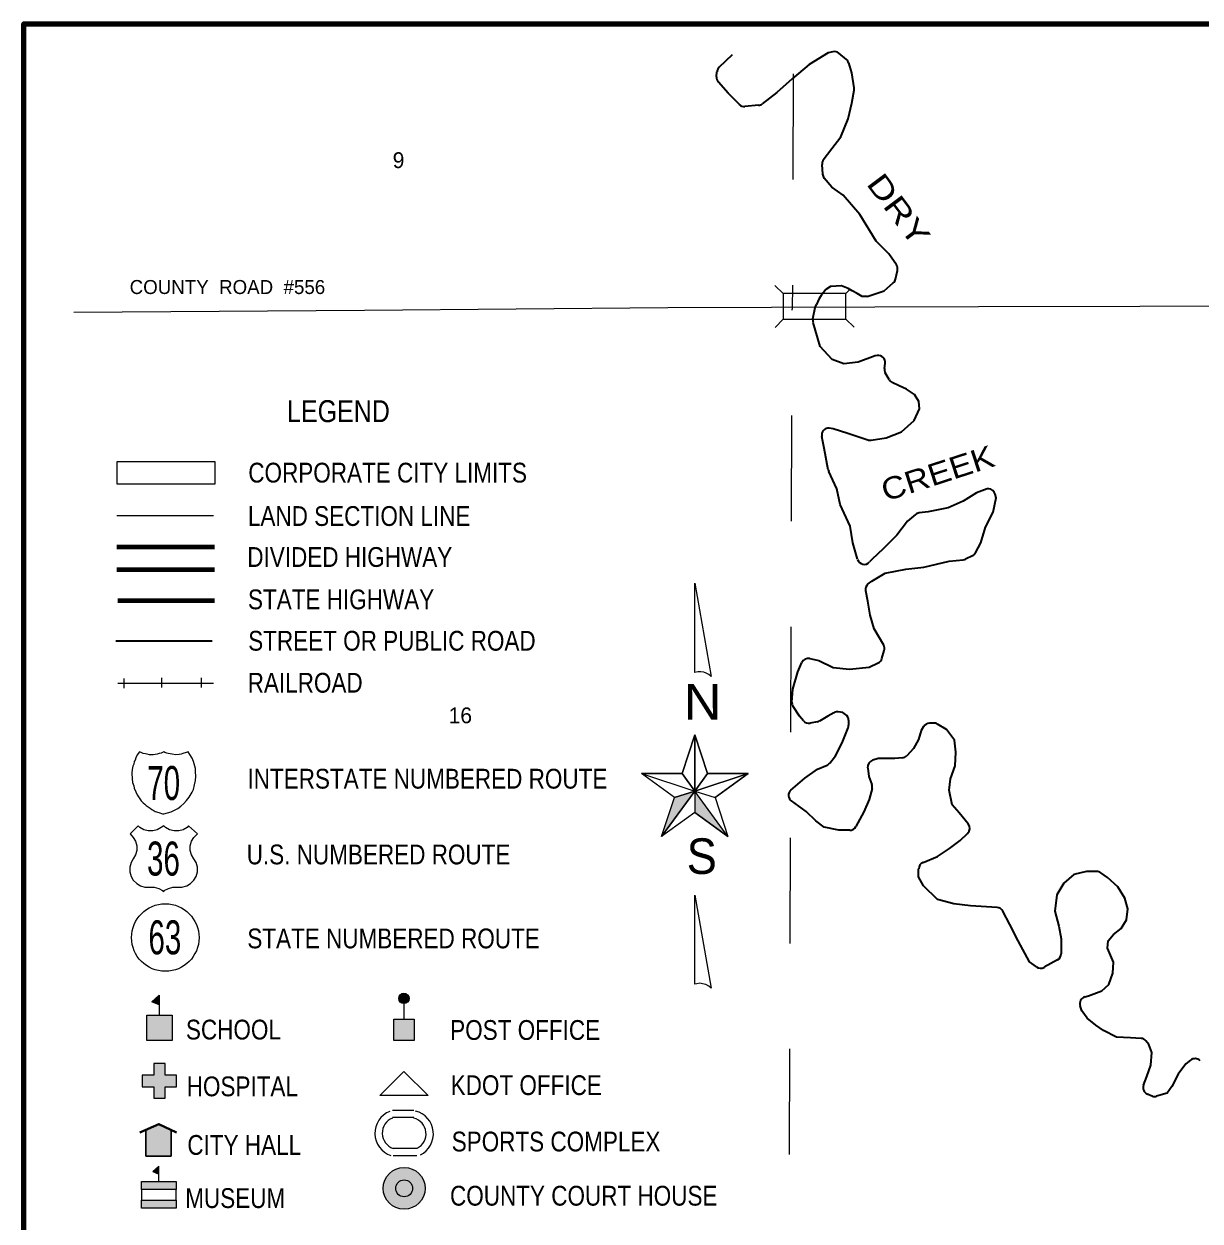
# Model space of a CAD drawing. Extents: x 269.97 to 274.53, y 2619.91 to 2623.85.
# Drawn here: x 269.972 to 271.087, y 2622.716 to 2623.85 of the extents above; entities that cross this region are included whole.
import ezdxf
from ezdxf.enums import TextEntityAlignment as Align

# ---------------------------------------------------------------- set-up
doc = ezdxf.new("R2010")
doc.units = 0
doc.header["$LTSCALE"] = 0.006
doc.linetypes.add('LONG_DASHED', pattern=[7.5, 6, -1.5])
doc.linetypes.add('MEDIUM_DASHED', pattern=[4.5, 3, -1.5])
for name, color, linetype, lineweight in [('14', 7, 'Continuous', 25), ('15', 7, 'MEDIUM_DASHED', 13), ('21', 7, 'Continuous', 25), ('25', 7, 'Continuous', 35), ('48', 7, 'Continuous', 106), ('50', 7, 'Continuous', 13), ('51', 7, 'Continuous', 13)]:
    doc.layers.add(name, color=color, linetype=linetype, lineweight=lineweight)
for name, color, linetype in [('29', 7, 'Continuous'), ('45', 7, 'Continuous'), ('49', 7, 'Continuous')]:
    doc.layers.add(name, color=color, linetype=linetype)

msp = doc.modelspace()

# ---------------------------------------------------------------- hatches: boundary and pattern name
at = {"layer": '50'}
for points in [[(270.100379, 2622.920833), (270.093371, 2622.923674), (270.100379, 2622.929735)], [(270.332433, 2622.921955, 1), (270.332007, 2622.931756, 1)], [(270.088447, 2622.886932), (270.088447, 2622.910985), (270.1125, 2622.910985), (270.1125, 2622.886932)], [(270.322538, 2622.886932), (270.322538, 2622.907197), (270.342045, 2622.907197), (270.342045, 2622.886932)], [(270.095076, 2622.832386), (270.106061, 2622.832386), (270.106061, 2622.843182), (270.116856, 2622.843182), (270.116856, 2622.854167), (270.106061, 2622.854167), (270.106061, 2622.865152), (270.095076, 2622.865152), (270.095076, 2622.854167), (270.084091, 2622.854167), (270.084091, 2622.843182), (270.095076, 2622.843182)], [(270.1, 2622.807576), (270.087689, 2622.802083), (270.087689, 2622.777273), (270.111742, 2622.777273), (270.111742, 2622.802083)], [(270.1, 2622.760417), (270.1, 2622.767992), (270.094129, 2622.762879)], [(270.352245, 2622.747462, 1), (270.312563, 2622.746235, 1)], [(270.116288, 2622.753409), (270.116288, 2622.745833), (270.083523, 2622.745833), (270.083523, 2622.753409)], [(270.340228, 2622.748689, 1), (270.32458, 2622.745008, 1)], [(270.116288, 2622.735606), (270.116288, 2622.72803), (270.083523, 2622.72803), (270.083523, 2622.735606)]]:
    msp.add_hatch(color=256, dxfattribs=at).paths.add_polyline_path(points)
at = {"layer": '51'}
for points in [[(270.576326, 2623.080114), (270.588447, 2623.117045), (270.607765, 2623.123295)], [(270.607765, 2623.123295), (270.607765, 2623.10303), (270.639015, 2623.080114)]]:
    msp.add_hatch(color=256, dxfattribs=at).paths.add_polyline_path(points)

# ---------------------------------------------------------------- linework, layer by layer
at = {"layer": '14'}
msp.add_lwpolyline([(270.019508, 2623.577083), (270.294886, 2623.578977), (270.582386, 2623.581439), (270.876705, 2623.582197), (271.182197, 2623.582955), (271.555682, 2623.585606), (271.855114, 2623.585417), (272.24678, 2623.585417), (272.701326, 2623.584659)], dxfattribs=at)
at = {"layer": '15'}
for p in [(270.701136, 2623.802652), (270.69678, 2622.578977)]:
    msp.add_line(p, (270.700189, 2623.579924), dxfattribs=at)
at = {"layer": '21'}
for p, q in [((270.691667, 2623.594508), (270.683523, 2623.602273)), ((270.754545, 2623.598485), (270.750758, 2623.594508)), ((270.691667, 2623.570455), (270.683902, 2623.562311)), ((270.758902, 2623.562689), (270.750758, 2623.570455))]:
    msp.add_line(p, q, dxfattribs=at)
at = {"layer": '21', "lineweight": 13}
msp.add_lwpolyline([(270.691667, 2623.570455), (270.750758, 2623.570455), (270.750758, 2623.594508), (270.691667, 2623.594508)], close=True, dxfattribs=at)
at = {"layer": '25'}
for p, q in [((270.630871, 2623.809091), (270.643561, 2623.821023)), ((270.751515, 2623.816288), (270.744318, 2623.822348)), ((270.628409, 2623.799811), (270.628788, 2623.804735)), ((270.668182, 2623.772917), (270.655303, 2623.77178)), ((270.728977, 2623.707765), (270.728409, 2623.716856)), ((270.797917, 2623.608144), (270.799811, 2623.616477)), ((270.7875, 2623.523674), (270.788258, 2623.528409)), ((270.791856, 2623.513068), (270.788258, 2623.519508)), ((270.864394, 2623.343182), (270.870833, 2623.346402)), ((270.785038, 2623.248864), (270.787311, 2623.256439)), ((270.753598, 2623.185606), (270.753598, 2623.190341)), ((270.723864, 2623.188826), (270.717045, 2623.187689)), ((270.833902, 2623.187689), (270.830114, 2623.1875)), ((270.951515, 2622.963258), (270.938826, 2622.95625)), ((271.04072, 2622.83428), (271.036553, 2622.836174))]:
    msp.add_line(p, q, dxfattribs=at)
for points in [[(270.738636, 2623.823674), (270.734091, 2623.822727), (270.716288, 2623.811553), (270.7, 2623.797917), (270.685417, 2623.785038), (270.671591, 2623.774242)], [(270.758712, 2623.789583), (270.756439, 2623.803788), (270.753598, 2623.813068)], [(270.65, 2623.773674), (270.639394, 2623.78428), (270.630114, 2623.794886)], [(270.729545, 2623.721212), (270.7375, 2623.732008), (270.746212, 2623.743182), (270.75303, 2623.760227), (270.756439, 2623.774811), (270.758712, 2623.787311)], [(270.748295, 2623.687689), (270.7375, 2623.695265), (270.730492, 2623.703977)], [(270.798864, 2623.62178), (270.791477, 2623.632197), (270.779545, 2623.644129), (270.764205, 2623.669318), (270.748295, 2623.687689)], [(270.771023, 2623.591667), (270.766477, 2623.591856), (270.761553, 2623.594697), (270.756818, 2623.597159), (270.75303, 2623.599432), (270.74678, 2623.601894), (270.741856, 2623.601705), (270.736364, 2623.601326), (270.731818, 2623.598295), (270.727462, 2623.592614), (270.725379, 2623.589394), (270.723106, 2623.58428)], [(270.771023, 2623.591667), (270.787311, 2623.597159), (270.795833, 2623.604735)], [(270.719697, 2623.570644), (270.72197, 2623.58125), (270.723106, 2623.58428)], [(270.780492, 2623.535985), (270.778788, 2623.535606), (270.7625, 2623.529545), (270.748864, 2623.527841), (270.738068, 2623.532197), (270.726515, 2623.544508), (270.719886, 2623.567235)], [(270.774811, 2623.455682), (270.789015, 2623.457955), (270.803598, 2623.463447), (270.81553, 2623.474242), (270.820644, 2623.485417), (270.820076, 2623.492424), (270.815909, 2623.498864), (270.808523, 2623.503977), (270.801326, 2623.507008), (270.794697, 2623.510227)], [(270.735038, 2623.467235), (270.739015, 2623.466856), (270.752652, 2623.462311), (270.771591, 2623.455871)], [(270.73428, 2623.427652), (270.730492, 2623.448106), (270.72822, 2623.459091)], [(270.761932, 2623.342803), (270.757386, 2623.358333), (270.754924, 2623.374242), (270.745455, 2623.394697), (270.742424, 2623.409659), (270.734659, 2623.425947)], [(270.886364, 2623.40947), (270.884659, 2623.409659), (270.874811, 2623.405871), (270.862121, 2623.397727), (270.847917, 2623.391667), (270.828788, 2623.387879), (270.820455, 2623.386932)], [(270.873674, 2623.349053), (270.878788, 2623.358333), (270.883333, 2623.373295), (270.890341, 2623.3875), (270.893182, 2623.401136), (270.892235, 2623.404545)], [(270.817045, 2623.385227), (270.80947, 2623.378977), (270.799242, 2623.36572), (270.786364, 2623.352841), (270.775758, 2623.342992), (270.773295, 2623.340341)], [(270.77197, 2623.319508), (270.775379, 2623.32197), (270.788258, 2623.329735), (270.807765, 2623.333523), (270.824811, 2623.335227), (270.848864, 2623.340909), (270.862121, 2623.342424)], [(270.786742, 2623.261553), (270.777841, 2623.277083), (270.774053, 2623.289962), (270.771591, 2623.30322), (270.769697, 2623.313068)], [(270.716856, 2623.248864), (270.725379, 2623.24678), (270.739015, 2623.240341), (270.754356, 2623.238636), (270.773106, 2623.24072), (270.781629, 2623.244697)], [(270.699811, 2623.207576), (270.700568, 2623.219886), (270.705303, 2623.236174), (270.709091, 2623.245076)], [(270.710795, 2623.189773), (270.707008, 2623.194129), (270.700947, 2623.203409)], [(270.739583, 2623.197348), (270.733902, 2623.194129), (270.725947, 2623.189583)], [(270.750568, 2623.195833), (270.747917, 2623.197727), (270.74375, 2623.198295)], [(270.735795, 2623.149811), (270.741098, 2623.156629), (270.747538, 2623.168939), (270.75303, 2623.183144)], [(270.824621, 2623.18447), (270.822348, 2623.180492), (270.819697, 2623.17197), (270.814962, 2623.163447), (270.808712, 2623.156629)], [(270.866856, 2623.092045), (270.858333, 2623.102652), (270.851515, 2623.110227), (270.848674, 2623.124053), (270.85, 2623.134848), (270.854356, 2623.147159), (270.855114, 2623.160038), (270.853977, 2623.171591), (270.846212, 2623.181439), (270.837689, 2623.186742)], [(270.698864, 2623.124242), (270.712121, 2623.135606), (270.724053, 2623.144129), (270.733144, 2623.147917)], [(270.771591, 2623.145076), (270.772727, 2623.136932), (270.775379, 2623.129356)], [(270.804356, 2623.154735), (270.797159, 2623.153977), (270.781629, 2623.153977), (270.776326, 2623.152462)], [(270.775758, 2623.125568), (270.773106, 2623.115152), (270.767992, 2623.103598), (270.760417, 2623.089583)], [(270.754545, 2623.086174), (270.744129, 2623.086174), (270.730492, 2623.089015), (270.722348, 2623.095076), (270.713447, 2623.103977), (270.699432, 2623.113826)], [(270.824053, 2623.055682), (270.837879, 2623.061174), (270.849053, 2623.068939), (270.85928, 2623.076515), (270.866288, 2623.083144)], [(270.894129, 2623.012879), (270.869129, 2623.014583), (270.85322, 2623.016288), (270.837879, 2623.020644), (270.824621, 2623.033333), (270.819886, 2623.041856), (270.819886, 2623.049432)], [(270.988826, 2623.04697), (270.978788, 2623.04697), (270.966856, 2623.044129), (270.957576, 2623.035985), (270.950758, 2623.024811), (270.949053, 2623.00947), (270.952841, 2622.995265), (270.954924, 2622.983333), (270.954924, 2622.969129)], [(270.977273, 2622.92822), (270.980871, 2622.929356), (270.993371, 2622.934091), (271.000189, 2622.939962), (271.003977, 2622.950758), (271.004356, 2622.960985), (270.998864, 2622.974242), (270.999432, 2622.98125), (271.004545, 2622.987311), (271.011742, 2622.993182), (271.016856, 2623.001326), (271.018182, 2623.011553), (271.015152, 2623.02178), (271.008712, 2623.032576), (270.998864, 2623.041477), (270.992424, 2623.045833)], [(270.931629, 2622.956629), (270.925, 2622.961553), (270.914015, 2622.98125), (270.90625, 2622.99697), (270.899621, 2623.00947)], [(271.030682, 2622.888826), (271.020644, 2622.889583), (271.007386, 2622.889962), (270.995076, 2622.896402), (270.987689, 2622.901515), (270.979545, 2622.907955), (270.974432, 2622.915152), (270.972917, 2622.919697)], [(271.032955, 2622.844508), (271.035985, 2622.852841), (271.039773, 2622.863447), (271.04072, 2622.875568), (271.038068, 2622.883144), (271.035227, 2622.886553)], [(271.077462, 2622.868182), (271.073106, 2622.864773), (271.065909, 2622.854924), (271.059848, 2622.843371), (271.055303, 2622.836932), (271.045265, 2622.834091)]]:
    msp.add_lwpolyline(points, dxfattribs=at)
for centre, start, end in [((270.740074, 2623.817203), 49.74624, 102.53626), ((270.747187, 2623.811181), 17.0928, 49.74625), ((270.635478, 2623.804209), 133.28191, 175.23929), ((270.635066, 2623.799265), 175.23928, 220.8969), ((270.752201, 2623.788554), 349.38674, 9.4566), ((270.654629, 2623.778285), 224.98235, 275.44367), ((270.667539, 2623.779516), 275.44368, 307.89209), ((270.734944, 2623.717265), 143.763, 183.57413), ((270.735514, 2623.708147), 183.57414, 219.78821), ((270.793368, 2623.617958), 347.28322, 34.97544), ((270.791498, 2623.609673), 311.20343, 347.28322), ((270.726153, 2623.569217), 168.31763, 196.59731), ((270.781632, 2623.529357), 352.15146, 99.46806), ((270.794101, 2623.522729), 172.15145, 208.42813), ((270.797626, 2623.516219), 208.42812, 243.42082), ((270.734649, 2623.460538), 86.98537, 191.96898), ((270.773765, 2623.462209), 251.55446, 279.21661), ((270.740713, 2623.428813), 190.19781, 205.39405), ((270.885907, 2623.402949), 14.73486, 86.18359), ((270.821293, 2623.380263), 97.12938, 130.61872), ((270.867895, 2623.352262), 296.57917, 331.71398), ((270.768383, 2623.344635), 196.45042, 318.59383), ((270.861413, 2623.349019), 276.71394, 296.57916), ((270.776192, 2623.314238), 128.67704, 190.61327), ((270.781005, 2623.258263), 343.50526, 29.72967), ((270.715247, 2623.242376), 76.59954, 156.26352), ((270.778764, 2623.250695), 294.78857, 343.50524), ((270.706441, 2623.207127), 176.63561, 213.16232), ((270.71585, 2623.194156), 221.40617, 280.4978), ((270.722582, 2623.195404), 280.49782, 299.76007), ((270.742855, 2623.191633), 82.40075, 119.06961), ((270.746885, 2623.19032), 0, 55.2883), ((270.746885, 2623.185632), 338.76142, 0), ((270.830332, 2623.180918), 92.60416, 148.01049), ((270.834188, 2623.181093), 57.97874, 92.60414), ((270.803828, 2623.161285), 274.97278, 316.48642), ((270.730613, 2623.153984), 291.81359, 321.727), ((270.778127, 2623.146081), 106.3991, 188.12516), ((270.703224, 2623.119172), 131.02657, 235.15896), ((270.76924, 2623.127158), 346.43763, 19.97176), ((270.754601, 2623.092717), 270, 331.57186), ((270.861652, 2623.087952), 313.46948, 38.64259), ((270.826594, 2623.049499), 111.81357, 180), ((270.988768, 2623.040434), 55.60318, 90), ((270.893765, 2623.006327), 28.16391, 86.2663), ((270.948312, 2622.969091), 299.06961, 0), ((270.93554, 2622.961991), 233.11318, 299.06961), ((270.979261, 2622.921874), 107.36408, 198.42436), ((271.030187, 2622.8823), 40.21896, 86.18356), ((271.081594, 2622.863109), 42.69179, 129.11116), ((271.039216, 2622.842278), 160.02824, 246.35766), ((271.043403, 2622.840445), 246.35769, 286.3991)]:
    msp.add_arc(centre, 0.006629, start, end, dxfattribs=at)
at = {"layer": '48'}
msp.add_lwpolyline([(269.972159, 2619.967424), (269.972159, 2623.85), (273.854735, 2623.85), (273.854735, 2619.967424)], close=True, dxfattribs=at)
at = {"layer": '50', "linetype": 'MEDIUM_DASHED'}
msp.add_line((270.060227, 2623.38428), (270.151705, 2623.38428), dxfattribs=at)
at = {"layer": '50', "lineweight": 80}
for p, q in [((270.060227, 2623.354735), (270.152841, 2623.354735)), ((270.060227, 2623.333144), (270.152841, 2623.333144)), ((270.061174, 2623.303788), (270.152652, 2623.303788))]:
    msp.add_line(p, q, dxfattribs=at)
at = {"layer": '50', "lineweight": 35}
msp.add_line((270.059091, 2623.26553), (270.150568, 2623.26553), dxfattribs=at)
at = {"layer": '50'}
for p, q in [((270.061174, 2623.225379), (270.151705, 2623.225379)), ((270.066667, 2623.229924), (270.066667, 2623.220644)), ((270.102462, 2623.230492), (270.102462, 2623.221212)), ((270.139962, 2623.230492), (270.139962, 2623.221212)), ((270.100568, 2622.910985), (270.100568, 2622.920833)), ((270.332386, 2622.906629), (270.332386, 2622.922348)), ((270.341477, 2622.820644), (270.321212, 2622.820644)), ((270.341477, 2622.813826), (270.321212, 2622.813826)), ((270.32197, 2622.785038), (270.344508, 2622.785038)), ((270.32197, 2622.777841), (270.344508, 2622.777841)), ((270.1, 2622.753598), (270.1, 2622.760417))]:
    msp.add_line(p, q, dxfattribs=at)
at = {"layer": '50', "linetype": 'LONG_DASHED'}
msp.add_lwpolyline([(270.060417, 2623.435606), (270.15303, 2623.435606), (270.15303, 2623.414015), (270.060417, 2623.414015)], close=True, dxfattribs=at)
at = {"layer": '50'}
for points in [[(270.081629, 2623.160417), (270.079545, 2623.157576), (270.07822, 2623.154735), (270.077652, 2623.152652), (270.076515, 2623.151136), (270.076136, 2623.148674), (270.075379, 2623.14678), (270.074811, 2623.14375), (270.074432, 2623.140152), (270.074621, 2623.134848), (270.075, 2623.131439), (270.076136, 2623.12822), (270.076515, 2623.126136), (270.07803, 2623.122538), (270.079356, 2623.119508), (270.081818, 2623.115909), (270.083333, 2623.114015), (270.085038, 2623.111932), (270.086553, 2623.110795), (270.088068, 2623.10947), (270.089962, 2623.108144), (270.091667, 2623.107008), (270.093182, 2623.105871), (270.094697, 2623.105114), (270.096591, 2623.103977), (270.099811, 2623.102841), (270.103598, 2623.101515), (270.104735, 2623.101515), (270.108144, 2623.102462), (270.111742, 2623.103409), (270.114962, 2623.105114), (270.117992, 2623.106818), (270.120833, 2623.108902), (270.123674, 2623.111364), (270.126136, 2623.114205), (270.128788, 2623.117424), (270.130682, 2623.120644), (270.131439, 2623.122159), (270.132765, 2623.124811), (270.133902, 2623.129167), (270.134659, 2623.133333), (270.135038, 2623.137311), (270.134848, 2623.141477), (270.134659, 2623.144508), (270.134091, 2623.14678), (270.132765, 2623.151136), (270.131439, 2623.154356), (270.129356, 2623.157765), (270.127841, 2623.160417), (270.125947, 2623.159659), (270.122727, 2623.158712), (270.121023, 2623.158144), (270.119129, 2623.157765), (270.116098, 2623.157576), (270.112689, 2623.158144), (270.110795, 2623.158523), (270.108902, 2623.158712), (270.107576, 2623.15928), (270.105682, 2623.159848), (270.104735, 2623.160417), (270.103598, 2623.159848), (270.102083, 2623.15928), (270.100189, 2623.158712), (270.098485, 2623.158144), (270.094697, 2623.157576), (270.091098, 2623.157576), (270.089015, 2623.158144), (270.087311, 2623.158523), (270.085227, 2623.158902), (270.083333, 2623.159659)], [(270.080303, 2623.090341), (270.072727, 2623.082576), (270.075758, 2623.079167), (270.077841, 2623.075758), (270.079167, 2623.071402), (270.079167, 2623.067045), (270.077841, 2623.062689), (270.075758, 2623.059091), (270.073674, 2623.055492), (270.072538, 2623.051136), (270.072538, 2623.04678), (270.073674, 2623.042235), (270.075758, 2623.038826), (270.078977, 2623.035606), (270.082576, 2623.033333), (270.086742, 2623.032197), (270.095644, 2623.032197), (270.099811, 2623.031061), (270.103409, 2623.028977), (270.104735, 2623.02822), (270.105114, 2623.028977), (270.109091, 2623.031061), (270.113258, 2623.032197), (270.12178, 2623.032197), (270.126515, 2623.033333), (270.130114, 2623.035606), (270.133144, 2623.038826), (270.135417, 2623.042235), (270.136553, 2623.04678), (270.136553, 2623.051136), (270.135417, 2623.055492), (270.133144, 2623.059091), (270.131061, 2623.062689), (270.129735, 2623.067045), (270.129735, 2623.071402), (270.131061, 2623.075758), (270.133144, 2623.079167), (270.136553, 2623.082576), (270.12822, 2623.090341), (270.126894, 2623.088826), (270.123106, 2623.086553), (270.118939, 2623.085417), (270.114394, 2623.085417), (270.110227, 2623.086553), (270.106439, 2623.088826), (270.104735, 2623.090341), (270.102083, 2623.088826), (270.098295, 2623.086553), (270.094318, 2623.085417), (270.089773, 2623.085417), (270.085606, 2623.086553), (270.082008, 2623.088826)], [(270.100379, 2622.920833), (270.093371, 2622.923674), (270.100379, 2622.929735)], [(270.088447, 2622.886932), (270.088447, 2622.910985), (270.1125, 2622.910985), (270.1125, 2622.886932)], [(270.322538, 2622.886932), (270.322538, 2622.907197), (270.342045, 2622.907197), (270.342045, 2622.886932)], [(270.095076, 2622.832386), (270.106061, 2622.832386), (270.106061, 2622.843182), (270.116856, 2622.843182), (270.116856, 2622.854167), (270.106061, 2622.854167), (270.106061, 2622.865152), (270.095076, 2622.865152), (270.095076, 2622.854167), (270.084091, 2622.854167), (270.084091, 2622.843182), (270.095076, 2622.843182)], [(270.30947, 2622.834659), (270.332197, 2622.857576), (270.355114, 2622.834848)], [(270.1, 2622.807576), (270.087689, 2622.802083), (270.087689, 2622.777273), (270.111742, 2622.777273), (270.111742, 2622.802083)], [(270.1, 2622.760417), (270.1, 2622.767992), (270.094129, 2622.762879)], [(270.116288, 2622.753409), (270.116288, 2622.745833), (270.083523, 2622.745833), (270.083523, 2622.753409)], [(270.116288, 2622.735606), (270.116288, 2622.72803), (270.083523, 2622.72803), (270.083523, 2622.735606)]]:
    msp.add_lwpolyline(points, close=True, dxfattribs=at)
at = {"layer": '50', "lineweight": 40}
msp.add_lwpolyline([(270.081818, 2622.799811), (270.099811, 2622.807765), (270.116856, 2622.799811)], dxfattribs=at)
at = {"layer": '50'}
for points in [[(270.091477, 2622.777462), (270.0875, 2622.777462), (270.0875, 2622.802273)], [(270.111553, 2622.802273), (270.111553, 2622.777462), (270.091288, 2622.777462)], [(270.116288, 2622.74375), (270.116288, 2622.745833), (270.083523, 2622.745833), (270.083523, 2622.735606), (270.116288, 2622.735606), (270.116288, 2622.744129)]]:
    msp.add_lwpolyline(points, dxfattribs=at)
for centre, radius in [((270.106104, 2622.984447), 0.031987), ((270.33222, 2622.926855), 0.004905), ((270.332404, 2622.746849), 0.01985), ((270.332404, 2622.746849), 0.008037)]:
    msp.add_circle(centre, radius, dxfattribs=at)
for centre, radius, start, end in [((270.327006, 2622.79908), 0.022283, 111.82978, 251.18127), ((270.337802, 2622.798452), 0.022283, 296.54144, 75.89292), ((270.327006, 2622.799189), 0.015332, 111.82978, 251.18127), ((270.337802, 2622.79856), 0.015332, 296.54144, 75.89292)]:
    msp.add_arc(centre, radius, start, end, dxfattribs=at)
at = {"layer": '51'}
for p, q in [((270.595833, 2623.139773), (270.607765, 2623.176515)), ((270.607765, 2623.176515), (270.619697, 2623.139773))]:
    msp.add_line(p, q, dxfattribs=at)
for points in [[(270.607765, 2623.235606), (270.607765, 2623.320076), (270.623295, 2623.231818), (270.621023, 2623.233712), (270.618561, 2623.235038), (270.616288, 2623.235985), (270.613636, 2623.236174), (270.610795, 2623.236174)], [(270.607765, 2623.176515), (270.595833, 2623.139773), (270.607765, 2623.123295)], [(270.607765, 2623.176515), (270.607765, 2623.123295), (270.619697, 2623.139773)], [(270.557197, 2623.139773), (270.607765, 2623.123295), (270.588447, 2623.117045)], [(270.595833, 2623.139773), (270.557197, 2623.139773), (270.607765, 2623.123295)], [(270.658333, 2623.139773), (270.619697, 2623.139773), (270.607765, 2623.123295)], [(270.607765, 2623.123295), (270.627083, 2623.117045), (270.658333, 2623.139773)], [(270.576326, 2623.080114), (270.607765, 2623.123295), (270.607765, 2623.10303)], [(270.576326, 2623.080114), (270.588447, 2623.117045), (270.607765, 2623.123295)], [(270.607765, 2623.123295), (270.627083, 2623.117045), (270.639015, 2623.080114)], [(270.607765, 2623.123295), (270.607765, 2623.10303), (270.639015, 2623.080114)], [(270.607765, 2622.940341), (270.607765, 2623.024621), (270.623295, 2622.936553), (270.621212, 2622.938447), (270.618371, 2622.939962), (270.615152, 2622.94072), (270.612689, 2622.941098), (270.609659, 2622.94072)]]:
    msp.add_lwpolyline(points, close=True, dxfattribs=at)
for points in [[(270.588447, 2623.117045), (270.557197, 2623.139773), (270.595833, 2623.139773), (270.607765, 2623.176515)], [(270.619697, 2623.139773), (270.658333, 2623.139773), (270.627083, 2623.117045)], [(270.607765, 2623.10303), (270.576326, 2623.080114), (270.588447, 2623.117045)], [(270.627083, 2623.117045), (270.639015, 2623.080114), (270.607765, 2623.10303)]]:
    msp.add_lwpolyline(points, dxfattribs=at)

# ---------------------------------------------------------------- texts
at = {"layer": '29'}
for s, rotation, width, p in [('DRY', 306.852, 1.3, (270.792554, 2623.6678)), ('CREEK', 17.98, 1.15, (270.841008, 2623.414416))]:
    msp.add_text(s, height=0.02083, rotation=rotation, dxfattribs=dict(at, width=width)).set_placement(p, align=Align.CENTER)
at = {"layer": '45'}
for s, p in [('9', (270.327083, 2623.713447)), ('16', (270.385606, 2623.1875))]:
    msp.add_text(s, height=0.01496, dxfattribs=at).set_placement(p, align=Align.CENTER)
at = {"layer": '49'}
msp.add_text('COUNTY  ROAD  #556', height=0.01326, dxfattribs=at).set_placement((270.164962, 2623.594129), align=Align.CENTER)
at = {"layer": '50'}
for s, height, width, p in [('LEGEND', 0.02083, 0.85, (270.27017, 2623.472727)), ('CORPORATE CITY LIMITS', 0.01875, 0.85, (270.316761, 2623.41553)), ('LAND SECTION LINE', 0.01875, 0.85, (270.289773, 2623.374432)), ('DIVIDED HIGHWAY', 0.01875, 0.85, (270.280871, 2623.335606)), ('STATE HIGHWAY', 0.01875, 0.85, (270.272633, 2623.295455)), ('STREET OR PUBLIC ROAD', 0.01875, 0.85, (270.320833, 2623.25625)), ('RAILROAD', 0.01875, 0.85, (270.238636, 2623.216477)), ('70', 0.0322, 0.65, (270.104545, 2623.114773)), ('INTERSTATE NUMBERED ROUTE', 0.01875, 0.85, (270.354451, 2623.125568)), ('36', 0.0322, 0.65, (270.104356, 2623.043182)), ('U.S. NUMBERED ROUTE', 0.01875, 0.85, (270.308144, 2623.053788)), ('63', 0.0322, 0.65, (270.105682, 2622.968561)), ('STATE NUMBERED ROUTE', 0.01875, 0.85, (270.322348, 2622.974242)), ('SCHOOL', 0.01875, 0.85, (270.170644, 2622.887879)), ('POST OFFICE', 0.01875, 0.85, (270.447064, 2622.8875)), ('HOSPITAL', 0.01875, 0.85, (270.179072, 2622.834091)), ('KDOT OFFICE', 0.01875, 0.85, (270.448106, 2622.835227)), ('CITY HALL', 0.01875, 0.85, (270.180871, 2622.778598)), ('SPORTS COMPLEX', 0.01875, 0.85, (270.476326, 2622.781818)), ('MUSEUM', 0.01875, 0.85, (270.172348, 2622.72822)), ('COUNTY COURT HOUSE', 0.01875, 0.85, (270.502557, 2622.730492))]:
    msp.add_text(s, height=height, dxfattribs=dict(at, width=width)).set_placement(p, align=Align.CENTER)
at = {"layer": '51'}
for s, width, p in [('N', 1.1, (270.615152, 2623.190909)), ('S', 0.95, (270.614394, 2623.044697))]:
    msp.add_text(s, height=0.03375, dxfattribs=dict(at, width=width)).set_placement(p, align=Align.CENTER)

doc.saveas('drawing.dxf')
